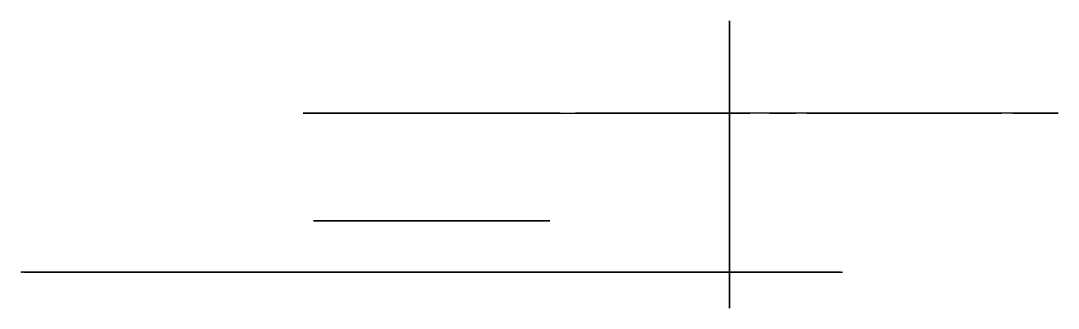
# Model space of a CAD drawing. Extents: x 367 to 572, y -1727 to -267.
# Drawn here: x 370.4 to 572.4, y -322.7 to -266.6 of the extents above; entities that cross this region are included whole.
import ezdxf

# ---------------------------------------------------------------- set-up
doc = ezdxf.new("R2010")
doc.units = 0
doc.header["$MEASUREMENT"] = 0

msp = doc.modelspace()

# ---------------------------------------------------------------- linework, layer by layer
for p, q in [((508.34, -266.65, 0.2), (508.34, -266.65, -48.31)), ((508.34, -270.4, -52.06), (508.34, -318.91, -52.06)), ((508.34, -318.91, 3.95), (508.34, -270.4, 3.95)), ((425.35, -284.65, 5.95), (425.35, -284.65, -298.72)), ((425.35, -284.65, -321.35), (425.35, -284.65, -333.03)), ((425.94, -284.65, -300.13), (440.94, -284.65, -315.13)), ((446.11, -284.65, -337.27), (428.76, -284.65, -319.93)), ((440.35, -284.65, 20.95), (496.34, -284.65, 20.95)), ((444.35, -284.65, -313.72), (444.35, -284.65, -274.66)), ((456.35, -284.65, -275.05), (456.35, -284.65, -333.03)), ((475.35, -284.65, -333.03), (475.35, -284.65, -98.06)), ((478.34, -284.65, -15.05), (478.34, -284.65, -33.05)), ((512.34, -284.65, -92.06), (481.35, -284.65, -92.06)), ((484.34, -284.65, -39.05), (508.34, -284.65, -39.05)), ((508.34, -284.65, -9.05), (484.34, -284.65, -9.05)), ((512.34, -284.65, -92.06), (506.34, -284.65, -92.06)), ((508.34, -284.65, -52.05), (512.34, -284.65, -52.05)), ((508.34, -284.65, -52.05), (508.34, -284.65, -39.05)), ((508.34, -284.65, -9.05), (508.34, -284.65, 3.95)), ((511.21, -284.65, 3.95), (508.34, -284.65, 3.95)), ((566.35, -284.65, -52.05), (512.34, -284.65, -52.05)), ((512.34, -284.65, -52.05), (512.34, -284.65, -92.06)), ((512.34, -284.65, -98.06), (512.34, -284.65, -116.06)), ((512.34, -284.65, -52.05), (512.34, -284.65, -92.06)), ((516.22, -284.65, -105.68), (516.22, -284.65, -115.68)), ((516.22, -284.65, -58.42), (516.22, -284.65, -68.42)), ((566.35, -284.65, -122.06), (518.34, -284.65, -122.06)), ((521.22, -284.65, -115.68), (521.22, -284.65, -105.68)), ((521.22, -284.65, -68.42), (521.22, -284.65, -58.42)), ((523.34, -284.65, -82.05), (523.34, -284.65, -92.05)), ((561.35, -284.65, -92.05), (561.35, -284.65, -82.05)), ((563.48, -284.65, -105.68), (563.48, -284.65, -115.68)), ((563.48, -284.65, -58.42), (563.48, -284.65, -68.42)), ((568.48, -284.65, -115.68), (568.48, -284.65, -105.68)), ((568.48, -284.65, -68.42), (568.48, -284.65, -58.42)), ((572.35, -284.65, -58.05), (572.35, -284.65, -116.06)), ((370.99, -315.65, -172.61), (370.36, -315.65, -172.83)), ((371.01, -315.65, -174.83), (370.38, -315.65, -174.63)), ((371.06, -315.65, -169.79), (370.44, -315.65, -169.55)), ((371.13, -315.65, -177.64), (370.51, -315.65, -177.9)), ((371.18, -315.65, -167.58), (370.54, -315.65, -167.75)), ((371.28, -315.65, -179.86), (370.64, -315.65, -179.69)), ((371.42, -315.65, -164.77), (370.82, -315.65, -164.49)), ((371.58, -315.65, -182.66), (370.98, -315.65, -182.95)), ((371.69, -315.65, -162.57), (371.03, -315.65, -162.7)), ((371.88, -315.65, -184.86), (371.22, -315.65, -184.74)), ((372.11, -315.65, -159.78), (371.52, -315.65, -159.46)), ((372.34, -315.65, -187.64), (371.77, -315.65, -187.97)), ((372.51, -315.65, -157.6), (371.85, -315.65, -157.69)), ((372.78, -315.65, -189.81), (372.12, -315.65, -189.73)), ((373.11, -315.65, -154.85), (372.54, -315.65, -154.49)), ((373.43, -315.65, -192.55), (372.87, -315.65, -192.92)), ((373.65, -315.65, -152.7), (372.98, -315.65, -152.75)), ((374, -315.65, -194.7), (373.34, -315.65, -194.66)), ((374.42, -315.65, -149.99), (373.88, -315.65, -149.59)), ((374.82, -315.65, -197.39), (374.29, -315.65, -197.79)), ((375.09, -315.65, -147.87), (374.42, -315.65, -147.88)), ((375.53, -315.65, -199.5), (374.86, -315.65, -199.5)), ((376.03, -315.65, -145.22), (375.52, -315.65, -144.79)), ((376.51, -315.65, -202.13), (376.01, -315.65, -202.57)), ((376.84, -315.65, -143.15), (376.17, -315.65, -143.12)), ((377.36, -315.65, -204.19), (376.69, -315.65, -204.23)), ((377.95, -315.65, -140.56), (377.46, -315.65, -140.1)), ((378.51, -315.65, -206.76), (378.03, -315.65, -207.22)), ((378.88, -315.65, -138.55), (378.22, -315.65, -138.47)), ((379.48, -315.65, -208.75), (378.82, -315.65, -208.84)), ((380.15, -315.65, -136.03), (379.7, -315.65, -135.55)), ((380.79, -315.65, -211.25), (380.34, -315.65, -211.74)), ((381.22, -315.65, -134.09), (380.56, -315.65, -133.97)), ((381.89, -315.65, -213.18), (381.23, -315.65, -213.31)), ((382.64, -315.65, -131.66), (382.22, -315.65, -131.14)), ((383.35, -315.65, -215.58), (382.94, -315.65, -216.1)), ((383.83, -315.65, -129.78), (383.18, -315.65, -129.62)), ((384.57, -315.65, -217.44), (383.93, -315.65, -217.61)), ((385.4, -315.65, -127.45), (385.01, -315.65, -126.91)), ((386.19, -315.65, -219.74), (385.81, -315.65, -220.29)), ((386.7, -315.65, -125.65), (386.07, -315.65, -125.45)), ((387.52, -315.65, -221.52), (386.89, -315.65, -221.73)), ((388.43, -315.65, -123.42), (388.07, -315.65, -122.85)), ((389.28, -315.65, -223.72), (388.93, -315.65, -224.29)), ((389.84, -315.65, -121.71), (389.22, -315.65, -121.47)), ((390.72, -315.65, -225.41), (390.1, -315.65, -225.66)), ((391.7, -315.65, -119.59), (391.38, -315.65, -119.01)), ((392.1, -315.65, -146.98), (428.71, -315.65, -166.95)), ((392.61, -315.65, -227.49), (392.31, -315.65, -228.08)), ((393.22, -315.65, -117.97), (392.61, -315.65, -117.69)), ((394.16, -315.65, -229.08), (393.56, -315.65, -229.37)), ((395.21, -315.65, -115.98), (394.93, -315.65, -115.38)), ((396.18, -315.65, -231.04), (395.91, -315.65, -231.65)), ((396.82, -315.65, -114.46), (396.24, -315.65, -114.14)), ((433.5, -315.65, -158.17), (396.89, -315.65, -138.2)), ((397.83, -315.65, -232.53), (397.25, -315.65, -232.86)), ((398.94, -315.65, -112.6), (398.7, -315.65, -111.98)), ((399.97, -315.65, -234.36), (399.74, -315.65, -234.98)), ((400.65, -315.65, -111.18), (400.08, -315.65, -110.83)), ((401.7, -315.65, -235.74), (401.15, -315.65, -236.11)), ((402.87, -315.65, -109.46), (402.67, -315.65, -108.82)), ((403.96, -315.65, -237.43), (403.77, -315.65, -238.07)), ((404.67, -315.65, -108.16), (404.13, -315.65, -107.77)), ((405.78, -315.65, -238.7), (405.24, -315.65, -239.1)), ((407, -315.65, -106.58), (406.84, -315.65, -105.93)), ((408.14, -315.65, -240.24), (407.99, -315.65, -240.89)), ((408.88, -315.65, -105.39), (408.36, -315.65, -104.97)), ((410.03, -315.65, -241.4), (409.52, -315.65, -241.83)), ((411.31, -315.65, -103.96), (411.19, -315.65, -103.31)), ((412.48, -315.65, -242.78), (412.38, -315.65, -243.44)), ((413.25, -315.65, -102.9), (412.77, -315.65, -102.44)), ((414.45, -315.65, -243.82), (413.97, -315.65, -244.28)), ((415.77, -315.65, -101.63), (415.69, -315.65, -100.96)), ((416.98, -315.65, -245.04), (416.92, -315.65, -245.71)), ((417.78, -315.65, -100.69), (417.32, -315.65, -100.2)), ((419.01, -315.65, -245.95), (418.56, -315.65, -246.44)), ((420.37, -315.65, -99.58), (420.33, -315.65, -98.91)), ((421.62, -315.65, -247.02), (421.59, -315.65, -247.68)), ((422.43, -315.65, -98.77), (422.01, -315.65, -98.25)), ((423.7, -315.65, -247.79), (423.28, -315.65, -248.31)), ((425.09, -315.65, -97.82), (425.09, -315.65, -97.16)), ((426.37, -315.65, -248.69), (426.38, -315.65, -249.36)), ((427.2, -315.65, -97.15), (426.81, -315.65, -96.61)), ((428.49, -315.65, -249.33), (428.11, -315.65, -249.88)), ((429.91, -315.65, -96.37), (429.96, -315.65, -95.71)), ((431.21, -315.65, -250.06), (431.27, -315.65, -250.72)), ((432.06, -315.65, -95.83), (431.7, -315.65, -95.27)), ((433.37, -315.65, -250.56), (433.02, -315.65, -251.13)), ((434.81, -315.65, -95.23), (434.9, -315.65, -94.57)), ((436.13, -315.65, -251.12), (436.24, -315.65, -251.77)), ((436.99, -315.65, -94.83), (436.67, -315.65, -94.24)), ((438.32, -315.65, -251.48), (438.01, -315.65, -252.07)), ((439.78, -315.65, -94.4), (439.91, -315.65, -93.75)), ((441.11, -315.65, -251.86), (441.26, -315.65, -252.51)), ((441.98, -315.65, -94.14), (441.7, -315.65, -93.53)), ((443.32, -315.65, -252.09), (443.05, -315.65, -252.7)), ((444.79, -315.65, -93.89), (444.96, -315.65, -93.25)), ((445.88, -315.65, -195.07), (446.89, -315.65, -236.77)), ((446.13, -315.65, -252.29), (446.32, -315.65, -252.93)), ((447, -315.65, -93.77), (446.76, -315.65, -93.15)), ((448.35, -315.65, -252.37), (448.12, -315.65, -253)), ((449.82, -315.65, -93.7), (450.03, -315.65, -93.07)), ((451.17, -315.65, -252.39), (451.39, -315.65, -253.02)), ((452.04, -315.65, -93.71), (451.83, -315.65, -93.08)), ((453.39, -315.65, -252.34), (453.19, -315.65, -252.98)), ((454.85, -315.65, -93.82), (455.11, -315.65, -93.21)), ((456.89, -315.65, -236.52), (455.88, -315.65, -194.83)), ((456.2, -315.65, -252.18), (456.46, -315.65, -252.79)), ((457.07, -315.65, -93.98), (456.9, -315.65, -93.33)), ((458.41, -315.65, -251.99), (458.25, -315.65, -252.64)), ((459.87, -315.65, -94.27), (460.16, -315.65, -93.67)), ((461.2, -315.65, -251.65), (461.51, -315.65, -252.25)), ((462.07, -315.65, -94.57), (461.94, -315.65, -93.91)), ((463.4, -315.65, -251.32), (463.29, -315.65, -251.97)), ((464.85, -315.65, -95.03), (465.18, -315.65, -94.45)), ((466.17, -315.65, -250.8), (466.51, -315.65, -251.38)), ((502.04, -315.65, -135.64), (466.44, -315.65, -157.37)), ((467.02, -315.65, -95.47), (466.94, -315.65, -94.81)), ((468.34, -315.65, -250.33), (468.27, -315.65, -250.99)), ((469.76, -315.65, -96.11), (470.13, -315.65, -95.55)), ((471.07, -315.65, -249.64), (471.44, -315.65, -250.19)), ((471.65, -315.65, -165.9), (507.25, -315.65, -144.17)), ((471.91, -315.65, -96.68), (471.87, -315.65, -96.02)), ((473.2, -315.65, -249.03), (473.17, -315.65, -249.7)), ((474.6, -315.65, -97.5), (475.01, -315.65, -96.96)), ((475.88, -315.65, -248.18), (476.29, -315.65, -248.7)), ((476.71, -315.65, -98.2), (476.71, -315.65, -97.54)), ((477.98, -315.65, -247.43), (477.99, -315.65, -248.1)), ((479.35, -315.65, -99.19), (479.78, -315.65, -98.68)), ((480.6, -315.65, -246.4), (481.04, -315.65, -246.9)), ((481.4, -315.65, -100.03), (481.45, -315.65, -99.36)), ((482.64, -315.65, -245.53), (482.69, -315.65, -246.19)), ((483.97, -315.65, -101.17), (484.44, -315.65, -100.7)), ((485.19, -315.65, -244.34), (485.66, -315.65, -244.81)), ((485.97, -315.65, -102.14), (486.06, -315.65, -101.48)), ((487.17, -315.65, -243.34), (487.27, -315.65, -243.99)), ((488.46, -315.65, -103.45), (488.96, -315.65, -103)), ((489.64, -315.65, -241.98), (490.14, -315.65, -242.42)), ((490.4, -315.65, -104.55), (490.53, -315.65, -103.89)), ((491.55, -315.65, -240.86), (491.69, -315.65, -241.51)), ((492.8, -315.65, -106.01), (493.32, -315.65, -105.59)), ((493.93, -315.65, -239.35), (494.46, -315.65, -239.76)), ((494.66, -315.65, -107.22), (494.83, -315.65, -106.58)), ((495.77, -315.65, -238.11), (495.95, -315.65, -238.75)), ((496.97, -315.65, -108.84), (497.52, -315.65, -108.46)), ((498.05, -315.65, -236.45), (498.6, -315.65, -236.83)), ((498.75, -315.65, -110.17), (498.96, -315.65, -109.53)), ((499.81, -315.65, -235.1), (500.03, -315.65, -235.72)), ((500.95, -315.65, -111.92), (501.52, -315.65, -111.58)), ((501.98, -315.65, -233.3), (502.55, -315.65, -233.64)), ((502.64, -315.65, -113.36), (502.89, -315.65, -112.75)), ((503.64, -315.65, -231.83), (503.9, -315.65, -232.45)), ((504.72, -315.65, -115.26), (505.31, -315.65, -114.95)), ((505.69, -315.65, -229.91), (506.29, -315.65, -230.2)), ((506.32, -315.65, -116.8), (506.61, -315.65, -116.2)), ((507.26, -315.65, -228.33), (507.56, -315.65, -228.93)), ((508.28, -315.65, -118.82), (508.89, -315.65, -118.55)), ((509.19, -315.65, -226.28), (509.8, -315.65, -226.54)), ((509.77, -315.65, -120.46), (510.1, -315.65, -119.88)), ((510.66, -315.65, -224.61), (510.99, -315.65, -225.19)), ((511.6, -315.65, -122.61), (512.22, -315.65, -122.37)), ((512.45, -315.65, -222.44), (513.08, -315.65, -222.66)), ((512.99, -315.65, -124.34), (513.35, -315.65, -123.78)), ((513.8, -315.65, -220.68), (514.18, -315.65, -221.24)), ((514.68, -315.65, -126.59), (515.31, -315.65, -126.4)), ((515.45, -315.65, -218.4), (516.1, -315.65, -218.58)), ((515.95, -315.65, -128.41), (516.35, -315.65, -127.87)), ((516.7, -315.65, -216.56), (517.1, -315.65, -217.09)), ((517.49, -315.65, -130.77), (518.14, -315.65, -130.62)), ((518.2, -315.65, -214.18), (518.85, -315.65, -214.32)), ((518.65, -315.65, -132.66), (519.08, -315.65, -132.15)), ((519.32, -315.65, -212.27), (519.76, -315.65, -212.77)), ((520.04, -315.65, -135.11), (520.7, -315.65, -135)), ((520.67, -315.65, -209.79), (521.33, -315.65, -209.89)), ((521.07, -315.65, -137.07), (521.53, -315.65, -136.59)), ((521.67, -315.65, -207.81), (522.14, -315.65, -208.29)), ((522.3, -315.65, -139.61), (522.97, -315.65, -139.54)), ((522.86, -315.65, -205.26), (523.53, -315.65, -205.32)), ((523.21, -315.65, -141.63), (523.7, -315.65, -141.18)), ((523.73, -315.65, -203.22), (524.23, -315.65, -203.66)), ((524.28, -315.65, -144.24), (524.95, -315.65, -144.21)), ((524.76, -315.65, -200.6), (525.43, -315.65, -200.61)), ((525.06, -315.65, -146.32), (525.58, -315.65, -145.9)), ((525.5, -315.65, -198.5), (526.03, -315.65, -198.91)), ((525.96, -315.65, -148.99), (526.63, -315.65, -149)), ((526.36, -315.65, -195.82), (527.02, -315.65, -195.79)), ((526.6, -315.65, -151.11), (527.15, -315.65, -150.73)), ((526.96, -315.65, -193.69), (527.52, -315.65, -194.06)), ((527.33, -315.65, -153.83), (528, -315.65, -153.89)), ((527.65, -315.65, -190.95), (528.31, -315.65, -190.88)), ((527.84, -315.65, -155.99), (528.41, -315.65, -155.64)), ((528.12, -315.65, -188.78), (528.69, -315.65, -189.12)), ((528.4, -315.65, -158.75), (529.06, -315.65, -158.85)), ((528.63, -315.65, -186.02), (529.29, -315.65, -185.9)), ((528.77, -315.65, -160.94), (529.36, -315.65, -160.63)), ((528.96, -315.65, -183.82), (529.55, -315.65, -184.12)), ((529.15, -315.65, -163.73), (529.8, -315.65, -163.87)), ((529.29, -315.65, -181.02), (529.94, -315.65, -180.87)), ((529.38, -315.65, -165.94), (529.98, -315.65, -165.66)), ((529.49, -315.65, -178.81), (530.1, -315.65, -179.08)), ((529.58, -315.65, -168.75), (530.22, -315.65, -168.93)), ((529.64, -315.65, -176), (530.28, -315.65, -175.81)), ((529.67, -315.65, -170.97), (530.29, -315.65, -170.73)), ((529.69, -315.65, -173.78), (530.32, -315.65, -174.01)), ((508.34, -322.66, -48.31), (508.34, -322.66, 0.2))]:
    msp.add_line(p, q)
at = {"extrusion": (-1, 1.97215e-31, -2.63115e-77)}
for centre, radius in [((271.02, -47.68, -508.34), 2.5), ((271.02, -0.42, -508.34), 2.5), ((294.65, -24.05, -508.34), 19), ((294.65, -0.05, -508.34), 1.5), ((294.65, -48.06, -508.34), 1.5), ((318.28, -0.42, -508.34), 2.5), ((318.28, -47.68, -508.34), 2.5)]:
    msp.add_circle(centre, radius, dxfattribs=at)
at = {"extrusion": (0, 1, 0)}
for centre in [(-450.34, -173.05, -284.65), (-496.34, 5.95, -284.65), (-496.34, -54.05, -284.65)]:
    msp.add_circle(centre, 6, dxfattribs=at)
at = {"extrusion": (-8.17414e-16, 1, -6.92854e-16)}
for radius in [23, 22.5, 11]:
    msp.add_circle((-450.35, -276.55, -305.65), radius, dxfattribs=at)
at = {"extrusion": (6.66985e-17, -1, 3.42022e-18)}
for radius in [76, 76, 11]:
    msp.add_circle((450.34, -173.05, 315.65), radius, dxfattribs=at)
at = {"extrusion": (-1, 1.97215e-31, -2.63115e-77)}
for centre, start, end in [((270.4, -48.31, -508.34), 180, 270), ((270.4, 0.2, -508.34), 90, 180), ((318.91, -48.31, -508.34), 270, 0), ((318.91, 0.2, -508.34), 0, 90)]:
    msp.add_arc(centre, 3.75, start, end, dxfattribs=at)
at = {"extrusion": (0, 1, 0)}
for centre, radius, start, end in [((-440.35, 5.95, -284.65), 15, 0, 90), ((-427.35, -298.72, -284.65), 2, 315, 360), ((-427.35, -321.35, -284.65), 2, 0, 135), ((-450.35, -333.03, -284.65), 25, 180, 0), ((-442.35, -313.72, -284.65), 2, 180, 315), ((-450.34, -275.05, -284.65), 6.01, 3.6621, 180), ((-450.35, -333.03, -284.65), 6, 180, 315), ((-481.35, -98.06, -284.65), 6, 360, 90), ((-484.34, -33.05, -284.65), 6, 270, 0), ((-484.34, -15.05, -284.65), 6, 0, 90), ((-496.34, 5.95, -284.65), 15, 90, 187.6623), ((-506.34, -98.06, -284.65), 6, 90, 180), ((-518.34, -116.06, -284.65), 6, 270, 0), ((-518.72, -105.68, -284.65), 2.5, 0, 180), ((-518.72, -115.68, -284.65), 2.5, 180, 0), ((-518.72, -58.42, -284.65), 2.5, 0, 180), ((-518.72, -68.42, -284.65), 2.5, 180, 0), ((-542.35, -92.05, -284.65), 19, 180, 0), ((-542.35, -82.05, -284.65), 19, 0, 180), ((-565.98, -105.68, -284.65), 2.5, 0, 180), ((-565.98, -115.68, -284.65), 2.5, 180, 0), ((-565.98, -58.42, -284.65), 2.5, 0, 180), ((-565.98, -68.42, -284.65), 2.5, 180, 0), ((-566.35, -116.06, -284.65), 6, 180, 270), ((-566.35, -58.05, -284.65), 6, 90, 180)]:
    msp.add_arc(centre, radius, start, end, dxfattribs=at)
at = {"extrusion": (6.66985e-17, -1, 3.42022e-18)}
for centre, radius, start, end in [((450.34, -173.05, 315.65), 79.98, 180.4864, 181.1311), ((450.34, -173.05, 315.65), 79.98, 179.8416, 180.4864), ((450.34, -173.05, 315.65), 79.98, 176.85, 177.4947), ((450.34, -173.05, 315.65), 79.98, 176.2053, 176.85), ((450.34, -173.05, 315.65), 79.98, 183.478, 184.1227), ((450.34, -173.05, 315.65), 79.98, 184.1227, 184.7675), ((450.34, -173.05, 315.65), 79.98, 173.2136, 173.8584), ((450.34, -173.05, 315.65), 79.98, 172.5689, 173.2136), ((450.34, -173.05, 315.65), 79.98, 187.1143, 187.7591), ((370.51, -171.19, 315.65), 1.5, 288.8406, 358.6681), ((370.55, -176.26, 315.65), 1.5, 2.3045, 72.1321), ((370.51, -171.19, 315.65), 1.5, 358.6682, 68.4958), ((450.34, -173.05, 315.65), 79.98, 187.7591, 188.4038), ((370.55, -176.26, 315.65), 1.5, 292.477, 2.3045), ((370.79, -166.13, 315.65), 1.5, 285.2042, 355.0318), ((370.92, -181.31, 315.65), 1.5, 5.9409, 75.7685), ((370.79, -166.13, 315.65), 1.5, 355.0318, 64.8594), ((450.34, -173.05, 315.65), 79.98, 169.5773, 170.222), ((370.92, -181.31, 315.65), 1.5, 296.1133, 5.9408), ((450.34, -173.05, 315.65), 79.98, 168.9325, 169.5773), ((371.39, -161.1, 315.65), 1.5, 281.5679, 351.3954), ((450.34, -173.05, 315.65), 79.98, 190.7507, 191.3954), ((371.6, -186.33, 315.65), 1.5, 9.5773, 79.4048), ((450.34, -173.05, 315.65), 79.98, 191.3954, 192.0402), ((371.39, -161.1, 315.65), 1.5, 351.3954, 61.223), ((371.6, -186.33, 315.65), 1.5, 299.7497, 9.5772), ((372.3, -156.12, 315.65), 1.5, 277.9315, 347.759), ((450.34, -173.05, 315.65), 79.98, 165.9409, 166.5856), ((450.34, -173.05, 315.65), 79.98, 165.2962, 165.9409), ((372.6, -191.3, 315.65), 1.5, 13.2136, 83.0412), ((450.34, -173.05, 315.65), 79.98, 194.3871, 195.0318), ((450.34, -173.05, 315.65), 79.98, 195.0318, 195.6765), ((372.3, -156.12, 315.65), 1.5, 347.7591, 57.5867), ((372.6, -191.3, 315.65), 1.5, 303.386, 13.2136), ((373.53, -151.2, 315.65), 1.5, 274.2951, 344.1227), ((450.34, -173.05, 315.65), 79.98, 162.3045, 162.9493), ((373.92, -196.19, 315.65), 1.5, 16.85, 86.6776), ((450.34, -173.05, 315.65), 79.98, 161.6598, 162.3045), ((450.34, -173.05, 315.65), 79.98, 198.0234, 198.6682), ((373.53, -151.2, 315.65), 1.5, 344.1227, 53.9503), ((450.34, -173.05, 315.65), 79.98, 198.6682, 199.3129), ((373.92, -196.19, 315.65), 1.5, 307.0224, 16.8499), ((375.07, -146.37, 315.65), 1.5, 270.6588, 340.4863), ((450.34, -173.05, 315.65), 79.98, 158.6682, 159.3129), ((375.54, -201, 315.65), 1.5, 20.4864, 90.3139), ((450.34, -173.05, 315.65), 79.98, 158.0234, 158.6682), ((450.34, -173.05, 315.65), 79.98, 201.6598, 202.3045), ((375.07, -146.37, 315.65), 1.5, 340.4864, 50.3139), ((450.34, -173.05, 315.65), 79.98, 202.3045, 202.9493), ((375.54, -201, 315.65), 1.5, 310.6588, 20.4863), ((376.92, -141.65, 315.65), 1.5, 267.0224, 336.8499), ((377.46, -205.68, 315.65), 1.5, 24.1227, 93.9503), ((450.34, -173.05, 315.65), 79.98, 155.0318, 155.6765), ((450.34, -173.05, 315.65), 79.98, 154.3871, 155.0318), ((376.92, -141.65, 315.65), 1.5, 336.85, 46.6776), ((450.34, -173.05, 315.65), 79.98, 205.2962, 205.9409), ((450.34, -173.05, 315.65), 79.98, 205.9409, 206.5856), ((377.46, -205.68, 315.65), 1.5, 314.2951, 24.1227), ((379.06, -137.06, 315.65), 1.5, 263.386, 333.2136), ((379.68, -210.24, 315.65), 1.5, 27.7591, 97.5867), ((450.34, -173.05, 315.65), 79.98, 151.3954, 152.0402), ((450.34, -173.05, 315.65), 79.98, 150.7507, 151.3954), ((379.06, -137.06, 315.65), 1.5, 333.2136, 43.0412), ((450.34, -173.05, 315.65), 79.98, 208.9325, 209.5773), ((450.34, -173.05, 315.65), 79.98, 209.5773, 210.222), ((379.68, -210.24, 315.65), 1.5, 317.9315, 27.759), ((381.48, -132.61, 315.65), 1.5, 259.7497, 329.5772), ((450.34, -173.05, 315.65), 66, 157.6747, 265.1162), ((382.18, -214.65, 315.65), 1.5, 31.3954, 101.223), ((450.34, -173.05, 315.65), 79.98, 147.7591, 148.4038), ((381.48, -132.61, 315.65), 1.5, 329.5773, 39.4048), ((450.34, -173.05, 315.65), 79.98, 147.1143, 147.7591), ((450.34, -173.05, 315.65), 79.98, 212.5689, 213.2136), ((382.18, -214.65, 315.65), 1.5, 321.5679, 31.3954), ((450.34, -173.05, 315.65), 79.98, 213.2136, 213.8584), ((384.19, -128.32, 315.65), 1.5, 256.1133, 325.9408), ((384.95, -218.89, 315.65), 1.5, 35.0318, 104.8594), ((450.34, -173.05, 315.65), 79.98, 144.1227, 144.7675), ((384.19, -128.32, 315.65), 1.5, 325.9409, 35.7685), ((450.34, -173.05, 315.65), 79.98, 143.478, 144.1227), ((450.34, -173.05, 315.65), 79.98, 216.2053, 216.85), ((384.95, -218.89, 315.65), 1.5, 325.2042, 35.0318), ((450.34, -173.05, 315.65), 79.98, 216.85, 217.4947), ((387.16, -124.22, 315.65), 1.5, 252.477, 322.3045), ((387.99, -222.94, 315.65), 1.5, 38.6682, 108.4958), ((450.34, -173.05, 315.65), 79.98, 140.4864, 141.1311), ((387.16, -124.22, 315.65), 1.5, 322.3045, 32.1321), ((450.34, -173.05, 315.65), 79.98, 139.8416, 140.4864), ((450.34, -173.05, 315.65), 79.98, 219.8416, 220.4864), ((387.99, -222.94, 315.65), 1.5, 328.8406, 38.6681), ((391.14, -148.74, 315.65), 2, 61.3954, 157.6747), ((450.34, -173.05, 315.65), 79.98, 220.4864, 221.1311), ((390.38, -120.31, 315.65), 1.5, 248.8406, 318.6681), ((391.28, -226.8, 315.65), 1.5, 42.3045, 112.1321), ((450.34, -173.05, 315.65), 79.98, 136.85, 137.4947), ((390.38, -120.31, 315.65), 1.5, 318.6682, 28.4958), ((450.34, -173.05, 315.65), 79.98, 136.2053, 136.85), ((450.34, -173.05, 315.65), 79.98, 223.478, 224.1227), ((391.28, -226.8, 315.65), 1.5, 332.477, 42.3045), ((450.34, -173.05, 315.65), 79.98, 224.1227, 224.7675), ((393.85, -116.61, 315.65), 1.5, 245.2042, 315.0318), ((394.81, -230.43, 315.65), 1.5, 45.9409, 115.7685), ((393.85, -116.61, 315.65), 1.5, 315.0318, 24.8594), ((450.34, -173.05, 315.65), 79.98, 133.2136, 133.8584), ((450.34, -173.05, 315.65), 79.98, 132.5689, 133.2136), ((397.84, -136.44, 315.65), 2, 145.1162, 241.3954), ((394.81, -230.43, 315.65), 1.5, 336.1133, 45.9408), ((450.34, -173.05, 315.65), 79.98, 227.1143, 227.7591), ((450.34, -173.05, 315.65), 66, 37.6747, 145.1162), ((450.34, -173.05, 315.65), 79.98, 227.7591, 228.4038), ((397.54, -113.14, 315.65), 1.5, 241.5679, 311.3954), ((398.56, -233.84, 315.65), 1.5, 49.5773, 119.4048), ((397.54, -113.14, 315.65), 1.5, 311.3954, 21.223), ((450.34, -173.05, 315.65), 79.98, 129.5773, 130.222), ((450.34, -173.05, 315.65), 79.98, 128.9325, 129.5773), ((398.56, -233.84, 315.65), 1.5, 339.7497, 49.5772), ((450.34, -173.05, 315.65), 79.98, 230.7507, 231.3954), ((450.34, -173.05, 315.65), 79.98, 231.3954, 232.0402), ((401.44, -109.91, 315.65), 1.5, 237.9315, 307.759), ((402.52, -237, 315.65), 1.5, 53.2136, 123.0412), ((401.44, -109.91, 315.65), 1.5, 307.7591, 17.5867), ((450.34, -173.05, 315.65), 79.98, 125.9409, 126.5856), ((450.34, -173.05, 315.65), 79.98, 125.2962, 125.9409), ((402.52, -237, 315.65), 1.5, 343.386, 53.2136), ((450.34, -173.05, 315.65), 79.98, 234.3871, 235.0318), ((450.34, -173.05, 315.65), 79.98, 235.0318, 235.6765), ((405.55, -106.94, 315.65), 1.5, 234.2951, 304.1227), ((406.68, -239.91, 315.65), 1.5, 56.85, 126.6776), ((405.55, -106.94, 315.65), 1.5, 304.1227, 13.9503), ((450.34, -173.05, 315.65), 79.98, 122.3045, 122.9493), ((406.68, -239.91, 315.65), 1.5, 347.0224, 56.8499), ((450.34, -173.05, 315.65), 79.98, 121.6598, 122.3045), ((450.34, -173.05, 315.65), 79.98, 238.0234, 238.6682), ((450.34, -173.05, 315.65), 79.98, 238.6682, 239.3129), ((409.83, -104.23, 315.65), 1.5, 230.6588, 300.4863), ((411, -242.54, 315.65), 1.5, 60.4864, 130.3139), ((409.83, -104.23, 315.65), 1.5, 300.4864, 10.3139), ((450.34, -173.05, 315.65), 79.98, 118.6682, 119.3129), ((411, -242.54, 315.65), 1.5, 350.6588, 60.4863), ((450.34, -173.05, 315.65), 79.98, 118.0234, 118.6682), ((450.34, -173.05, 315.65), 79.98, 241.6598, 242.3045), ((450.34, -173.05, 315.65), 79.98, 242.3045, 242.9493), ((414.28, -101.8, 315.65), 1.5, 227.0224, 296.8499), ((415.49, -244.9, 315.65), 1.5, 64.1227, 133.9503), ((414.28, -101.8, 315.65), 1.5, 296.85, 6.6776), ((450.34, -173.05, 315.65), 79.98, 115.0318, 115.6765), ((415.49, -244.9, 315.65), 1.5, 354.2951, 64.1227), ((450.34, -173.05, 315.65), 79.98, 114.3871, 115.0318), ((450.34, -173.05, 315.65), 79.98, 245.2962, 245.9409), ((450.34, -173.05, 315.65), 79.98, 245.9409, 246.5856), ((418.87, -99.66, 315.65), 1.5, 223.386, 293.2136), ((420.12, -246.96, 315.65), 1.5, 67.7591, 137.5867), ((418.87, -99.66, 315.65), 1.5, 293.2136, 3.0412), ((450.34, -173.05, 315.65), 79.98, 111.3954, 112.0402), ((420.12, -246.96, 315.65), 1.5, 357.9315, 67.759), ((450.34, -173.05, 315.65), 79.98, 110.7507, 111.3954), ((450.34, -173.05, 315.65), 79.98, 248.9325, 249.5773), ((450.34, -173.05, 315.65), 79.98, 249.5773, 250.222), ((423.59, -97.81, 315.65), 1.5, 219.7497, 289.5772), ((424.87, -248.73, 315.65), 1.5, 71.3954, 141.223), ((423.59, -97.81, 315.65), 1.5, 289.5773, 359.4048), ((450.34, -173.05, 315.65), 79.98, 107.7591, 108.4038), ((424.87, -248.73, 315.65), 1.5, 1.5679, 71.3954), ((450.34, -173.05, 315.65), 79.98, 107.1143, 107.7591), ((450.34, -173.05, 315.65), 79.98, 252.5689, 253.2136), ((428.41, -96.26, 315.65), 1.5, 216.1133, 285.9408), ((450.34, -173.05, 315.65), 79.98, 253.2136, 253.8584), ((450.34, -173.05, 315.65), 21, 169.1144, 253.6765), ((429.72, -250.19, 315.65), 1.5, 75.0318, 144.8594), ((427.76, -168.7, 315.65), 2, 349.1144, 61.3954), ((428.41, -96.26, 315.65), 1.5, 285.9409, 355.7685), ((450.34, -173.05, 315.65), 79.98, 104.1227, 104.7675), ((429.72, -250.19, 315.65), 1.5, 5.2042, 75.0318), ((450.34, -173.05, 315.65), 79.98, 103.478, 104.1227), ((450.34, -173.05, 315.65), 79.98, 256.2053, 256.85), ((433.33, -95.02, 315.65), 1.5, 212.477, 282.3045), ((450.34, -173.05, 315.65), 79.98, 256.85, 257.4947), ((434.65, -251.35, 315.65), 1.5, 78.6682, 148.4958), ((434.46, -156.41, 315.65), 2, 241.3954, 313.6765), ((433.33, -95.02, 315.65), 1.5, 282.3045, 352.1321), ((450.34, -173.05, 315.65), 79.98, 100.4864, 101.1311), ((434.65, -251.35, 315.65), 1.5, 8.8406, 78.6681), ((450.34, -173.05, 315.65), 79.98, 99.8416, 100.4864), ((450.34, -173.05, 315.65), 21, 49.1144, 133.6765), ((450.34, -173.05, 315.65), 79.98, 259.8416, 260.4864), ((438.31, -94.1, 315.65), 1.5, 208.8406, 278.6681), ((450.34, -173.05, 315.65), 79.98, 260.4864, 261.1311), ((439.65, -252.18, 315.65), 1.5, 82.3045, 152.1321), ((438.31, -94.1, 315.65), 1.5, 278.6682, 348.4958), ((439.65, -252.18, 315.65), 1.5, 12.477, 82.3045), ((450.34, -173.05, 315.65), 79.98, 96.85, 97.4947), ((450.34, -173.05, 315.65), 79.98, 96.2053, 96.85), ((450.34, -173.05, 315.65), 79.98, 263.478, 264.1227), ((443.34, -93.5, 315.65), 1.5, 205.2042, 275.0318), ((450.34, -173.05, 315.65), 79.98, 264.1227, 264.7675), ((444.69, -252.7, 315.65), 1.5, 85.9409, 155.7685), ((443.34, -93.5, 315.65), 1.5, 275.0318, 344.8594), ((443.88, -195.12, 315.65), 2, 1.3954, 73.6765), ((444.89, -236.81, 315.65), 2, 265.1162, 1.3954), ((444.69, -252.7, 315.65), 1.5, 16.1133, 85.9408), ((450.34, -173.05, 315.65), 79.98, 93.2136, 93.8584), ((450.34, -173.05, 315.65), 79.98, 92.5689, 93.2136), ((450.34, -173.05, 315.65), 79.98, 267.1143, 267.7591), ((448.4, -93.21, 315.65), 1.5, 201.5679, 271.3954), ((450.34, -173.05, 315.65), 79.98, 267.7591, 268.4038), ((449.75, -252.9, 315.65), 1.5, 89.5773, 159.4048), ((448.4, -93.21, 315.65), 1.5, 271.3954, 341.223), ((449.75, -252.9, 315.65), 1.5, 19.7497, 89.5772), ((450.34, -173.05, 315.65), 79.98, 89.5773, 90.222), ((450.34, -173.05, 315.65), 79.98, 88.9325, 89.5773), ((450.34, -173.05, 315.65), 79.98, 270.7507, 271.3954), ((453.47, -93.25, 315.65), 1.5, 197.9315, 267.759), ((450.34, -173.05, 315.65), 79.98, 271.3954, 272.0402), ((454.82, -252.78, 315.65), 1.5, 93.2136, 163.0412), ((453.47, -93.25, 315.65), 1.5, 267.7591, 337.5867), ((454.82, -252.78, 315.65), 1.5, 23.386, 93.2136), ((450.34, -173.05, 315.65), 79.98, 85.9409, 86.5856), ((457.87, -194.78, 315.65), 2, 109.1144, 181.3954), ((450.34, -173.05, 315.65), 79.98, 85.2962, 85.9409), ((450.34, -173.05, 315.65), 79.98, 274.3871, 275.0318), ((458.89, -236.47, 315.65), 2, 181.3954, 277.6747), ((458.52, -93.61, 315.65), 1.5, 194.2951, 264.1227), ((450.34, -173.05, 315.65), 21, 289.1144, 13.6765), ((450.34, -173.05, 315.65), 79.98, 275.0318, 275.6765), ((458.52, -93.61, 315.65), 1.5, 264.1227, 333.9503), ((459.87, -252.33, 315.65), 1.5, 96.85, 166.6776), ((450.34, -173.05, 315.65), 66, 277.6747, 25.1162), ((459.87, -252.33, 315.65), 1.5, 27.0224, 96.8499), ((450.34, -173.05, 315.65), 79.98, 82.3045, 82.9493), ((450.34, -173.05, 315.65), 79.98, 81.6598, 82.3045), ((450.34, -173.05, 315.65), 79.98, 278.0234, 278.6682), ((463.54, -94.29, 315.65), 1.5, 190.6588, 260.4863), ((450.34, -173.05, 315.65), 79.98, 278.6682, 279.3129), ((463.54, -94.29, 315.65), 1.5, 260.4864, 330.3139), ((464.88, -251.57, 315.65), 1.5, 100.4864, 170.3139), ((465.4, -155.66, 315.65), 2, 229.1144, 301.3954), ((464.88, -251.57, 315.65), 1.5, 30.6588, 100.4863), ((450.34, -173.05, 315.65), 79.98, 78.6682, 79.3129), ((450.34, -173.05, 315.65), 79.98, 78.0234, 78.6682), ((450.34, -173.05, 315.65), 79.98, 281.6598, 282.3045), ((468.51, -95.28, 315.65), 1.5, 187.0224, 256.8499), ((450.34, -173.05, 315.65), 79.98, 282.3045, 282.9493), ((468.51, -95.28, 315.65), 1.5, 256.85, 326.6776), ((469.83, -250.49, 315.65), 1.5, 104.1227, 173.9503), ((469.83, -250.49, 315.65), 1.5, 34.2951, 104.1227), ((450.34, -173.05, 315.65), 79.98, 75.0318, 75.6765), ((472.69, -167.61, 315.65), 2, 121.3954, 193.6765), ((450.34, -173.05, 315.65), 79.98, 74.3871, 75.0318), ((450.34, -173.05, 315.65), 79.98, 285.2962, 285.9409), ((473.41, -96.59, 315.65), 1.5, 183.386, 253.2136), ((450.34, -173.05, 315.65), 79.98, 285.9409, 286.5856), ((473.41, -96.59, 315.65), 1.5, 253.2136, 323.0412), ((474.7, -249.1, 315.65), 1.5, 107.7591, 177.5867), ((474.7, -249.1, 315.65), 1.5, 37.9315, 107.759), ((450.34, -173.05, 315.65), 79.98, 71.3954, 72.0402), ((450.34, -173.05, 315.65), 79.98, 70.7507, 71.3954), ((450.34, -173.05, 315.65), 79.98, 288.9325, 289.5773), ((478.21, -98.21, 315.65), 1.5, 179.7497, 249.5772), ((450.34, -173.05, 315.65), 79.98, 289.5773, 290.222), ((478.21, -98.21, 315.65), 1.5, 249.5773, 319.4048), ((479.48, -247.4, 315.65), 1.5, 111.3954, 181.223), ((479.48, -247.4, 315.65), 1.5, 41.5679, 111.3954), ((450.34, -173.05, 315.65), 79.98, 67.7591, 68.4038), ((450.34, -173.05, 315.65), 79.98, 67.1143, 67.7591), ((450.34, -173.05, 315.65), 79.98, 292.5689, 293.2136), ((482.9, -100.13, 315.65), 1.5, 176.1133, 245.9408), ((450.34, -173.05, 315.65), 79.98, 293.2136, 293.8584), ((482.9, -100.13, 315.65), 1.5, 245.9409, 315.7685), ((484.13, -245.4, 315.65), 1.5, 115.0318, 184.8594), ((484.13, -245.4, 315.65), 1.5, 45.2042, 115.0318), ((450.34, -173.05, 315.65), 79.98, 64.1227, 64.7675), ((450.34, -173.05, 315.65), 79.98, 63.478, 64.1227), ((450.34, -173.05, 315.65), 79.98, 296.2053, 296.85), ((487.46, -102.34, 315.65), 1.5, 172.477, 242.3045), ((450.34, -173.05, 315.65), 79.98, 296.85, 297.4947), ((487.46, -102.34, 315.65), 1.5, 242.3045, 312.1321), ((488.65, -243.11, 315.65), 1.5, 118.6682, 188.4958), ((488.65, -243.11, 315.65), 1.5, 48.8406, 118.6681), ((450.34, -173.05, 315.65), 79.98, 60.4864, 61.1311), ((450.34, -173.05, 315.65), 79.98, 59.8416, 60.4864), ((450.34, -173.05, 315.65), 79.98, 299.8416, 300.4864), ((491.87, -104.84, 315.65), 1.5, 168.8406, 238.6681), ((450.34, -173.05, 315.65), 79.98, 300.4864, 301.1311), ((491.87, -104.84, 315.65), 1.5, 238.6682, 308.4958), ((493.02, -240.54, 315.65), 1.5, 122.3045, 192.1321), ((493.02, -240.54, 315.65), 1.5, 52.477, 122.3045), ((450.34, -173.05, 315.65), 79.98, 56.85, 57.4947), ((450.34, -173.05, 315.65), 79.98, 56.2053, 56.85), ((450.34, -173.05, 315.65), 79.98, 303.478, 304.1227), ((496.11, -107.61, 315.65), 1.5, 165.2042, 235.0318), ((450.34, -173.05, 315.65), 79.98, 304.1227, 304.7675), ((496.11, -107.61, 315.65), 1.5, 235.0318, 304.8594), ((497.21, -237.7, 315.65), 1.5, 125.9409, 195.7685), ((497.21, -237.7, 315.65), 1.5, 56.1133, 125.9408), ((450.34, -173.05, 315.65), 79.98, 53.2136, 53.8584), ((450.34, -173.05, 315.65), 79.98, 52.5689, 53.2136), ((500.17, -110.64, 315.65), 1.5, 161.5679, 231.3954), ((450.34, -173.05, 315.65), 79.98, 307.1143, 307.7591), ((500.17, -110.64, 315.65), 1.5, 231.3954, 301.223), ((450.34, -173.05, 315.65), 79.98, 307.7591, 308.4038), ((501.22, -234.6, 315.65), 1.5, 129.5773, 199.4048), ((501.22, -234.6, 315.65), 1.5, 59.7497, 129.5772), ((450.34, -173.05, 315.65), 79.98, 49.5773, 50.222), ((501, -133.93, 315.65), 2, 301.3954, 37.6747), ((450.34, -173.05, 315.65), 79.98, 48.9325, 49.5773), ((504.03, -113.93, 315.65), 1.5, 157.9315, 227.759), ((450.34, -173.05, 315.65), 79.98, 310.7507, 311.3954), ((504.03, -113.93, 315.65), 1.5, 227.7591, 297.5867), ((450.34, -173.05, 315.65), 79.98, 311.3954, 312.0402), ((505.02, -231.25, 315.65), 1.5, 133.2136, 203.0412), ((505.02, -231.25, 315.65), 1.5, 63.386, 133.2136), ((450.34, -173.05, 315.65), 79.98, 45.9409, 46.5856), ((450.34, -173.05, 315.65), 79.98, 45.2962, 45.9409), ((507.67, -117.45, 315.65), 1.5, 154.2951, 224.1227), ((450.34, -173.05, 315.65), 79.98, 314.3871, 315.0318), ((507.67, -117.45, 315.65), 1.5, 224.1227, 293.9503), ((450.34, -173.05, 315.65), 79.98, 315.0318, 315.6765), ((508.6, -227.66, 315.65), 1.5, 136.85, 206.6776), ((508.29, -145.88, 315.65), 2, 25.1162, 121.3954), ((508.6, -227.66, 315.65), 1.5, 67.0224, 136.8499), ((450.34, -173.05, 315.65), 79.98, 42.3045, 42.9493), ((511.08, -121.2, 315.65), 1.5, 150.6588, 220.4863), ((450.34, -173.05, 315.65), 79.98, 41.6598, 42.3045), ((450.34, -173.05, 315.65), 79.98, 318.0234, 318.6682), ((511.08, -121.2, 315.65), 1.5, 220.4864, 290.3139), ((511.95, -223.86, 315.65), 1.5, 140.4864, 210.3139), ((450.34, -173.05, 315.65), 79.98, 318.6682, 319.3129), ((511.95, -223.86, 315.65), 1.5, 70.6588, 140.4863), ((450.34, -173.05, 315.65), 79.98, 38.6682, 39.3129), ((514.24, -125.16, 315.65), 1.5, 147.0224, 216.8499), ((450.34, -173.05, 315.65), 79.98, 38.0234, 38.6682), ((514.24, -125.16, 315.65), 1.5, 216.85, 286.6776), ((450.34, -173.05, 315.65), 79.98, 321.6598, 322.3045), ((515.05, -219.85, 315.65), 1.5, 144.1227, 213.9503), ((450.34, -173.05, 315.65), 79.98, 322.3045, 322.9493), ((515.05, -219.85, 315.65), 1.5, 74.2951, 144.1227), ((450.34, -173.05, 315.65), 79.98, 35.0318, 35.6765), ((517.15, -129.3, 315.65), 1.5, 143.386, 213.2136), ((450.34, -173.05, 315.65), 79.98, 34.3871, 35.0318), ((517.15, -129.3, 315.65), 1.5, 213.2136, 283.0412), ((450.34, -173.05, 315.65), 79.98, 325.2962, 325.9409), ((517.89, -215.65, 315.65), 1.5, 147.7591, 217.5867), ((450.34, -173.05, 315.65), 79.98, 325.9409, 326.5856), ((517.89, -215.65, 315.65), 1.5, 77.9315, 147.759), ((450.34, -173.05, 315.65), 79.98, 31.3954, 32.0402), ((519.79, -133.63, 315.65), 1.5, 139.7497, 209.5773), ((519.79, -133.63, 315.65), 1.5, 209.5773, 279.4048), ((450.34, -173.05, 315.65), 79.98, 30.7507, 31.3954), ((520.45, -211.28, 315.65), 1.5, 151.3954, 221.223), ((450.34, -173.05, 315.65), 79.98, 328.9325, 329.5773), ((520.45, -211.28, 315.65), 1.5, 81.5679, 151.3954), ((450.34, -173.05, 315.65), 79.98, 329.5773, 330.222), ((522.15, -138.11, 315.65), 1.5, 136.1133, 205.9408), ((450.34, -173.05, 315.65), 79.98, 27.7591, 28.4038), ((522.15, -138.11, 315.65), 1.5, 205.9409, 275.7685), ((522.74, -206.76, 315.65), 1.5, 155.0318, 224.8594), ((450.34, -173.05, 315.65), 79.98, 27.1143, 27.7591), ((450.34, -173.05, 315.65), 79.98, 332.5689, 333.2136), ((522.74, -206.76, 315.65), 1.5, 85.2042, 155.0318), ((450.34, -173.05, 315.65), 79.98, 333.2136, 333.8584), ((524.22, -142.74, 315.65), 1.5, 132.477, 202.3045), ((524.22, -142.74, 315.65), 1.5, 202.3045, 272.1321), ((450.34, -173.05, 315.65), 79.98, 24.1227, 24.7675), ((524.73, -202.1, 315.65), 1.5, 158.6682, 228.4958), ((524.73, -202.1, 315.65), 1.5, 88.8406, 158.6681), ((450.34, -173.05, 315.65), 79.98, 23.478, 24.1227), ((450.34, -173.05, 315.65), 79.98, 336.2053, 336.85), ((450.34, -173.05, 315.65), 79.98, 336.85, 337.4947), ((526, -147.49, 315.65), 1.5, 128.8406, 198.6681), ((526, -147.49, 315.65), 1.5, 198.6682, 268.4958), ((526.42, -197.32, 315.65), 1.5, 162.3045, 232.1321), ((450.34, -173.05, 315.65), 79.98, 20.4864, 21.1311), ((526.42, -197.32, 315.65), 1.5, 92.477, 162.3045), ((450.34, -173.05, 315.65), 79.98, 19.8416, 20.4864), ((450.34, -173.05, 315.65), 79.98, 339.8416, 340.4864), ((450.34, -173.05, 315.65), 79.98, 340.4864, 341.1311), ((527.47, -152.34, 315.65), 1.5, 125.2042, 195.0318), ((527.47, -152.34, 315.65), 1.5, 195.0318, 264.8594), ((527.81, -192.45, 315.65), 1.5, 165.9409, 235.7685), ((527.81, -192.45, 315.65), 1.5, 96.1133, 165.9408), ((450.34, -173.05, 315.65), 79.98, 16.85, 17.4947), ((450.34, -173.05, 315.65), 79.98, 16.2053, 16.85), ((450.34, -173.05, 315.65), 79.98, 343.478, 344.1227), ((528.63, -157.27, 315.65), 1.5, 121.5679, 191.3954), ((528.63, -157.27, 315.65), 1.5, 191.3954, 261.223), ((450.34, -173.05, 315.65), 79.98, 344.1227, 344.7675), ((528.88, -187.49, 315.65), 1.5, 169.5773, 239.4048), ((528.88, -187.49, 315.65), 1.5, 99.7497, 169.5772), ((529.47, -162.27, 315.65), 1.5, 117.9315, 187.759), ((529.47, -162.27, 315.65), 1.5, 187.7591, 257.5867), ((450.34, -173.05, 315.65), 79.98, 13.2136, 13.8584), ((529.64, -182.48, 315.65), 1.5, 173.2136, 243.0412), ((529.64, -182.48, 315.65), 1.5, 103.386, 173.2136), ((450.34, -173.05, 315.65), 79.98, 12.5689, 13.2136), ((450.34, -173.05, 315.65), 79.98, 347.1143, 347.7591), ((529.99, -167.31, 315.65), 1.5, 114.2951, 184.1227), ((529.99, -167.31, 315.65), 1.5, 184.1227, 253.9503), ((450.34, -173.05, 315.65), 79.98, 347.7591, 348.4038), ((530.08, -177.43, 315.65), 1.5, 176.85, 246.6776), ((530.08, -177.43, 315.65), 1.5, 107.0224, 176.8499), ((530.2, -172.37, 315.65), 1.5, 110.6588, 180.4863), ((530.2, -172.37, 315.65), 1.5, 180.4864, 250.3139), ((450.34, -173.05, 315.65), 79.98, 9.5773, 10.222), ((450.34, -173.05, 315.65), 79.98, 8.9325, 9.5773), ((450.34, -173.05, 315.65), 79.98, 350.7507, 351.3954), ((450.34, -173.05, 315.65), 79.98, 351.3954, 352.0402), ((450.34, -173.05, 315.65), 79.98, 5.9409, 6.5856), ((450.34, -173.05, 315.65), 79.98, 5.2962, 5.9409), ((450.34, -173.05, 315.65), 79.98, 354.3871, 355.0318), ((450.34, -173.05, 315.65), 79.98, 355.0318, 355.6765), ((450.34, -173.05, 315.65), 79.98, 2.3045, 2.9493), ((450.34, -173.05, 315.65), 79.98, 1.6598, 2.3045), ((450.34, -173.05, 315.65), 79.98, 358.0234, 358.6682), ((450.34, -173.05, 315.65), 79.98, 358.6682, 359.3129)]:
    msp.add_arc(centre, radius, start, end, dxfattribs=at)

doc.saveas('drawing.dxf')
